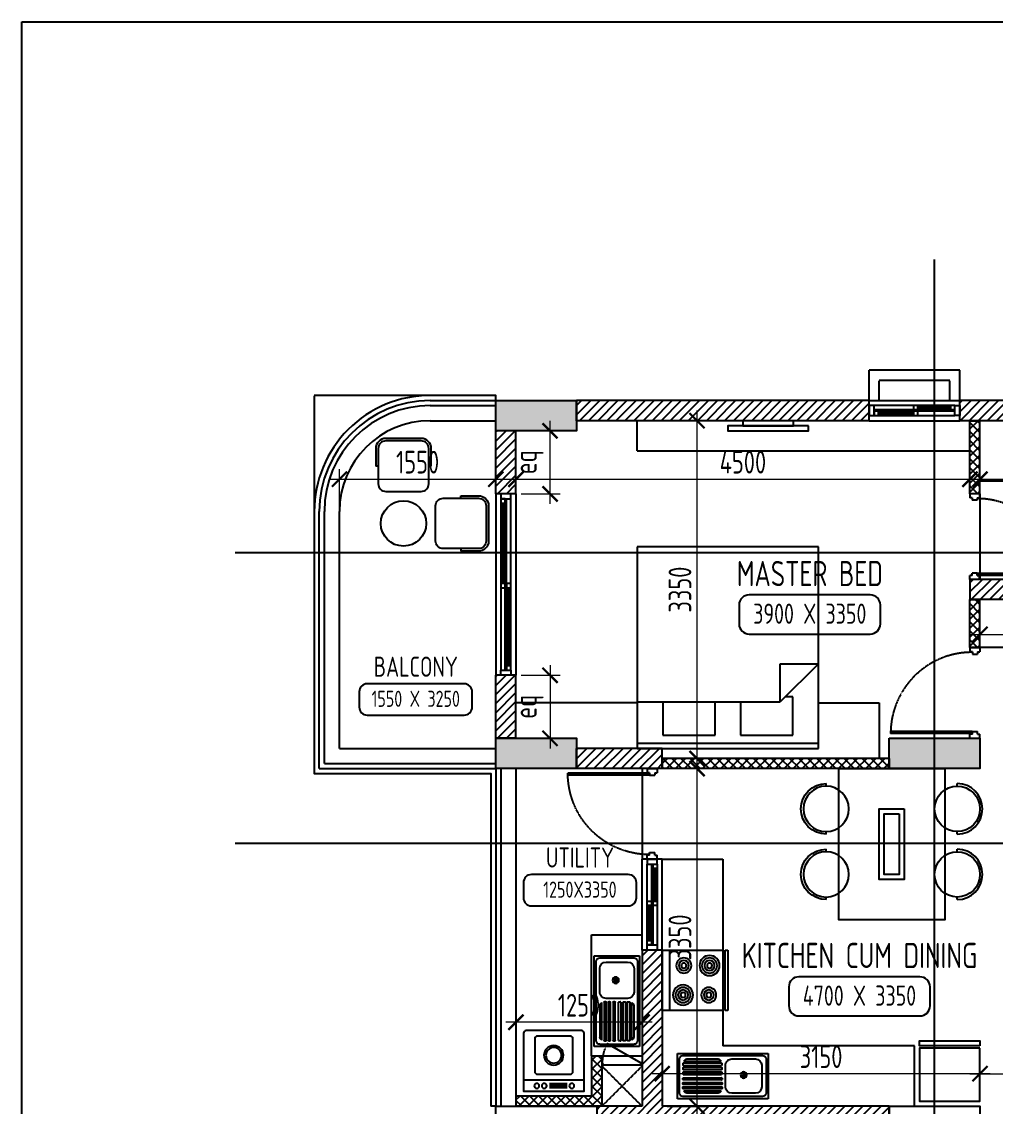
# Model space of a CAD drawing. Header units: millimetres. Extents: x -184691 to 158232, y -112569 to 33289.
# Drawn here: x -94423 to -84771, y -17758 to -7000 of the extents above; entities that cross this region are included whole.
import ezdxf
from ezdxf.enums import TextEntityAlignment as Align

# ---------------------------------------------------------------- set-up
doc = ezdxf.new("R2010")
doc.units = ezdxf.units.MM
doc.header["$LTSCALE"] = 10
doc.header["$PDMODE"] = 35
doc.header["$PDSIZE"] = 500
doc.linetypes.add('DASHED', pattern=[19.05, 12.7, -6.35])
doc.linetypes.add('HIDDEN', pattern=[9.525, 6.35, -3.175])
for name, color, linetype in [('07--DIM-1', 1, 'Continuous'), ('A--BLOCKWALL-1', 9, 'Continuous'), ('A--BLOCKWALL-2', 2, 'Continuous'), ('A--BLOCKWALL-3', 3, 'Continuous'), ('A--BLOCKWALL-HATCH', 8, 'Continuous'), ('A--CONCRETE-HID', 9, 'HIDDEN'), ('A--DOWN', 34, 'Continuous'), ('A--FIXTURE-0', 8, 'Continuous'), ('A--FURNITURE-0', 253, 'Continuous'), ('A--GLAZING-0', 181, 'Continuous'), ('A--HANDRAIL-1', 9, 'Continuous'), ('A--HATCH-1', 8, 'Continuous'), ('A--SANITARY-0', 253, 'Continuous'), ('A--SHAFT-HIDDEN', 9, 'HIDDEN'), ('A--SPACENUMBER', 2, 'Continuous'), ('A--SPACENUMBER-1', 8, 'Continuous'), ('A--SPACEREF', 3, 'Continuous'), ('A--Stucture', 9, 'Continuous'), ('A--TILING-1', 8, 'Continuous'), ('Typical floor Column Centre line$0$X-3rd Floor Column$0$A--COL250', 250, 'Continuous'), ('Typical floor Column Centre line$0$X-3rd Floor Column$0$A--CONCRETE-4', 4, 'Continuous')]:
    doc.layers.add(name, color=color, linetype=linetype)
doc.styles.add('ISO', font='isocp2.shx', dxfattribs={"width": 0.8})
doc.dimstyles.new('A-DIM-100', dxfattribs={"dimscale": 100, "dimtxt": 2.25, "dimasz": 1.5, "dimexe": 1, "dimexo": 0.5, "dimgap": 0, "dimtad": 0, "dimdec": 0, "dimzin": 12, "dimdsep": 46, "dimtxsty": 'ISO', "dimblk": 'ARCHTICK', "dimcen": 1, "dimdle": 1, "dimclrd": 8, "dimclre": 8, "dimclrt": 256, "dimadec": 0, "dimazin": 3, "dimtfac": 1, "dimtdec": 0, "dimtmove": 1, "dimatfit": 2, "dimfxl": 1, "dimtvp": 0.75, "dimtolj": 1, "dimtzin": 12, "dimlwd": 18, "dimlwe": 18, "dimarcsym": 0})
pattern_1 = [(45, (-75022.715, -24657.525), (-44.90128, 44.90128), [])]
pattern_2 = [(45, (-75022.715, -24657.525), (-44.90128, 44.90128), []), (135, (-75022.715, -24657.525), (-44.90128, -44.90128), [])]

# ---------------------------------------------------------------- blocks, each defined once
blk = doc.blocks.new('A$C7FA855F9')
at = {"layer": 'A--FURNITURE-0', "linetype": 'Continuous'}
for p, q in [((900, 2000), (-900, 2000)), ((-900, 2000), (-900, 0)), ((900, 0), (900, 2000)), ((900, 840), (520, 460)), ((520, 840), (900, 840)), ((520, 460), (520, 840)), ((-900, 460), (520, 460)), ((-645, 460), (-645, 130)), ((-125, 130), (-125, 460)), ((125, 460), (125, 130)), ((645, 510), (570, 510)), ((645, 130), (645, 510)), ((-645, 130), (-125, 130)), ((125, 130), (645, 130)), ((-900, 50), (900, 50)), ((-900, 0), (900, 0))]:
    blk.add_line(p, q, dxfattribs=at)
blk = doc.blocks.new('A$C542B73FF')
at = {"layer": 'A--FURNITURE-0'}
for points in [[(-400, 50), (400, 50), (400, 100), (-400, 100)], [(-250, 0), (250, 0), (250, 50), (-250, 50)]]:
    blk.add_lwpolyline(points, close=True, dxfattribs=at)
blk = doc.blocks.new('A$C337B3EF4')
for p, q in [((0, 225), (0, 250)), ((0, -250), (0, -225))]:
    blk.add_line(p, q)
blk.add_circle((0, 0), 225)
blk.add_arc((0, 0), 250, 270, 90)
blk = doc.blocks.new('A$C666E5324')
at = {"layer": 'A--FURNITURE-0'}
for points in [[(0, -525), (-1500, -525), (-1500, 525), (0, 525)], [(-400, -125), (-1100, -125), (-1100, 125), (-400, 125)], [(-450, -75), (-1050, -75), (-1050, 75), (-450, 75)]]:
    blk.add_lwpolyline(points, close=True, dxfattribs=at)
at = {"layer": 'A--FURNITURE-0', "xscale": -1, "rotation": 270.000000000004}
for p in [(-1050, 650), (-400, 650)]:
    blk.add_blockref('A$C337B3EF4', p, dxfattribs=at)
at = {"layer": 'A--FURNITURE-0', "rotation": 270.000000000004}
for p in [(-1050, -650), (-400, -650)]:
    blk.add_blockref('A$C337B3EF4', p, dxfattribs=at)
blk = doc.blocks.new('A$C383732B3')
for p, q in [((275, 250), (275, 275)), ((275, -250), (275, -275))]:
    blk.add_line(p, q)
blk.add_lwpolyline([(275, 275), (100, 275, 0.414214), (0, 175), (0, -175, 0.414214), (100, -275), (275, -275)], format="xyb")
blk.add_lwpolyline([(100, -250), (450, -250, 0.414214), (525, -175), (525, 175, 0.414214), (450, 250), (100, 250, 0.414214), (25, 175), (25, -175, 0.414214)], format="xyb", close=True)
blk = doc.blocks.new('A$C1CBF2325')
at = {"layer": 'A--DOWN'}
for p, q in [((100, 0), (0, 0)), ((0, 0), (0, -42)), ((100, 0), (100, -42)), ((25, -42), (0, -42)), ((25, -42), (25, -67)), ((75, -67), (25, -67)), ((75, -42), (75, -67)), ((75, -42), (100, -42)), ((79, -46), (79, -67)), ((79, -46), (886, -46)), ((79, -67), (886, -67)), ((886, -67), (886, -46)), ((25, -858), (0, -858)), ((0, -900), (0, -858)), ((75, -833), (25, -833)), ((25, -858), (25, -833)), ((75, -858), (75, -833)), ((75, -858), (100, -858)), ((100, -900), (100, -858)), ((100, -900), (0, -900))]:
    blk.add_line(p, q, dxfattribs=at)
at = {"layer": 'A--DOWN', "color": 8, "linetype": 'DASHED', "ltscale": 0.005}
blk.add_arc((79, -46), 807, 269.7319, 358.5291, dxfattribs=at)
blk = doc.blocks.new('A$C35654C4B')
at = {"layer": 'A--BLOCKWALL-1'}
for p, q in [((-900, 200), (0, 200)), ((-900, 0), (0, 0))]:
    blk.add_line(p, q, dxfattribs=at)
at = {"layer": 'A--DOWN'}
for p, q in [((-50, 150), (-850, 150)), ((-50, 107), (-850, 107)), ((-850, 50), (-50, 50)), ((-50, 93), (-807, 93))]:
    blk.add_line(p, q, dxfattribs=at)
for points in [[(-850, 50), (-850, 150), (-900, 150), (-900, 50)], [(-416, 107), (-416, 150), (-459, 150), (-459, 107)], [(-50, 107), (-50, 150), (-93, 150), (-93, 107)], [(-50, 50), (-50, 150), (0, 150), (0, 50)], [(-807, 50), (-807, 93), (-850, 93), (-850, 50)], [(-416, 50), (-416, 93), (-459, 93), (-459, 50)]]:
    blk.add_lwpolyline(points, close=True, dxfattribs=at)
at = {"layer": 'A--GLAZING-0'}
for p, q in [((-416, 136), (-93, 136)), ((-416, 122), (-93, 122)), ((-807, 78), (-459, 78)), ((-807, 64), (-459, 64))]:
    blk.add_line(p, q, dxfattribs=at)
blk = doc.blocks.new('A$C06896976')
at = {"layer": 'A--FIXTURE-0'}
for p, q in [((0, 0.6), (-0.6, 0.6)), ((-0.6, 0.6), (-0.6, 0)), ((-0.525, 0.6), (-0.525, 0)), ((0, 0), (0, 0.6)), ((0.05, 0.6), (0.025, 0.6)), ((0.025, 0.6), (0.025, 0)), ((0.05, 0), (0.05, 0.6)), ((0, 0.525), (0.025, 0.525)), ((0.025, 0.475), (0, 0.475)), ((0.025, 0.125), (0, 0.125)), ((-0.6, 0), (0, 0)), ((0, 0.075), (0.025, 0.075)), ((0.025, 0), (0.05, 0))]:
    blk.add_line(p, q, dxfattribs=at)
for centre, major_axis, start_param, end_param in [((-0.394, 0.446), (0.0707, 0.0707), 0.785398, 7.068583), ((-0.394, 0.446), (0.053, 0.053), 0.785398, 7.068583), ((-0.394, 0.446), (0.0354, 0.0354), 0.785398, 7.068583), ((-0.394, 0.446), (0.0177, 0.0177), 0.785398, 7.068583), ((-0.139, 0.446), (-0.053, 0.053), -0.785398, 5.497787), ((-0.139, 0.446), (-0.0354, 0.0354), -0.785398, 5.497787), ((-0.139, 0.446), (0.0177, 0.0177), 0.785398, 7.068583), ((-0.386, 0.154), (0.053, -0.053), -0.785398, 5.497787), ((-0.131, 0.154), (-0.0707, -0.0707), 0.785398, 7.068583), ((-0.131, 0.154), (-0.053, -0.053), 0.785398, 7.068583), ((-0.386, 0.154), (0.0354, -0.0354), -0.785398, 5.497787), ((-0.386, 0.154), (-0.0177, -0.0177), 0.785398, 7.068583), ((-0.131, 0.154), (-0.0354, -0.0354), 0.785398, 7.068583), ((-0.131, 0.154), (-0.0177, -0.0177), 0.785398, 7.068583)]:
    blk.add_ellipse(centre, major_axis=major_axis, ratio=1, start_param=start_param, end_param=end_param, dxfattribs=at)
blk = doc.blocks.new('A$C321E12B3')
at = {"layer": 'A--SANITARY-0', "ltscale": 5}
for p, q in [((-0.9, 0.45), (0, 0.45)), ((-0.9, 0), (-0.9, 0.45)), ((0, 0.45), (0, 0)), ((-0.879, 0.055), (-0.879, 0.395)), ((-0.845, 0.429), (-0.055, 0.429)), ((-0.837, 0.118), (-0.837, 0.332)), ((-0.774, 0.395), (-0.54, 0.395)), ((-0.477, 0.332), (-0.477, 0.118)), ((-0.443, 0.335), (-0.443, 0.348)), ((-0.439, 0.352), (-0.059, 0.352)), ((-0.059, 0.331), (-0.439, 0.331)), ((-0.063, 0.373), (-0.435, 0.373)), ((-0.404, 0.394), (-0.094, 0.394)), ((-0.055, 0.348), (-0.055, 0.335)), ((-0.021, 0.395), (-0.021, 0.055)), ((-0.443, 0.293), (-0.443, 0.306)), ((-0.443, 0.246), (-0.443, 0.259)), ((-0.439, 0.31), (-0.059, 0.31)), ((-0.059, 0.289), (-0.439, 0.289)), ((-0.439, 0.263), (-0.059, 0.263)), ((-0.059, 0.242), (-0.439, 0.242)), ((-0.055, 0.306), (-0.055, 0.293)), ((-0.055, 0.259), (-0.055, 0.246)), ((-0.443, 0.204), (-0.443, 0.191)), ((-0.443, 0.157), (-0.443, 0.144)), ((-0.443, 0.115), (-0.443, 0.102)), ((-0.059, 0.208), (-0.439, 0.208)), ((-0.439, 0.187), (-0.059, 0.187)), ((-0.059, 0.161), (-0.439, 0.161)), ((-0.439, 0.14), (-0.059, 0.14)), ((-0.059, 0.119), (-0.439, 0.119)), ((-0.055, 0.191), (-0.055, 0.204)), ((-0.055, 0.144), (-0.055, 0.157)), ((-0.055, 0.102), (-0.055, 0.115)), ((0, 0), (-0.9, 0)), ((-0.055, 0.021), (-0.845, 0.021)), ((-0.54, 0.055), (-0.774, 0.055)), ((-0.439, 0.098), (-0.059, 0.098)), ((-0.063, 0.077), (-0.435, 0.077)), ((-0.404, 0.056), (-0.094, 0.056))]:
    blk.add_line(p, q, dxfattribs=at)
at = {"layer": 'A--SANITARY-0'}
blk.add_line((-0.9, 0.45), (0, 0.45), dxfattribs=at)
at = {"layer": 'A--SANITARY-0', "ltscale": 5, "extrusion": (0, 0, -1)}
for centre, major_axis, start_param, end_param in [((-0.845, 0.395), (-0.0238, 0.0238), 5.497787, 7.068583), ((-0.774, 0.332), (0.0446, 0.0446), 3.926991, 5.497787), ((-0.54, 0.332), (0.0446, 0.0446), -0.785398, 0.785398), ((-0.439, 0.348), (0.00297, 0.00297), 3.926991, 5.497787), ((-0.439, 0.335), (-0.00297, 0.00297), 3.926991, 5.497787), ((-0.393, 0.345), (-0.0357, 0.0357), 6.090163, 6.844508), ((-0.105, 0.345), (-0.0357, 0.0357), 1.009473, 1.763819), ((-0.059, 0.348), (0.00297, 0.00297), -0.785398, 0.785398), ((-0.059, 0.335), (-0.00297, 0.00297), 2.356194, 3.926991), ((-0.055, 0.395), (-0.0238, 0.0238), 0.785398, 2.356194), ((-0.657, 0.214), (0.0223, 0.0223), 0.785398, 7.068583), ((-0.657, 0.214), (0.0112, 0.0112), 0.785398, 7.068583), ((-0.657, 0.214), (0.00743, 0.00743), 0.785398, 7.068583), ((-0.439, 0.306), (-0.00297, 0.00297), 5.497787, 7.068583), ((-0.439, 0.293), (-0.00297, 0.00297), 3.926991, 5.497787), ((-0.059, 0.306), (0.00297, 0.00297), -0.785398, 0.785398), ((-0.059, 0.293), (-0.00297, 0.00297), 2.356194, 3.926991), ((-0.774, 0.118), (-0.0446, 0.0446), 3.926991, 5.497787), ((-0.54, 0.118), (-0.0446, 0.0446), 2.356194, 3.926991), ((-0.439, 0.204), (0.00297, 0.00297), 3.926991, 5.497787), ((-0.439, 0.191), (-0.00297, 0.00297), 3.926991, 5.497787), ((-0.439, 0.157), (0.00297, 0.00297), 3.926991, 5.497787), ((-0.439, 0.144), (0.00297, 0.00297), 2.356194, 3.926991), ((-0.439, 0.115), (0.00297, 0.00297), 3.926991, 5.497787), ((-0.059, 0.204), (0.00297, 0.00297), -0.785398, 0.785398), ((-0.059, 0.191), (-0.00297, 0.00297), 2.356194, 3.926991), ((-0.059, 0.157), (0.00297, 0.00297), -0.785398, 0.785398), ((-0.059, 0.144), (-0.00297, 0.00297), 2.356194, 3.926991), ((-0.059, 0.115), (0.00297, 0.00297), -0.785398, 0.785398), ((-0.845, 0.055), (0.0238, 0.0238), 2.356194, 3.926991), ((-0.439, 0.102), (0.00297, 0.00297), 2.356194, 3.926991), ((-0.393, 0.105), (-0.0357, 0.0357), 4.151066, 4.905412), ((-0.105, 0.105), (-0.0357, 0.0357), 2.94857, 3.702916), ((-0.059, 0.102), (-0.00297, 0.00297), 2.356194, 3.926991), ((-0.055, 0.055), (-0.0238, 0.0238), 2.356194, 3.926991)]:
    blk.add_ellipse(centre, major_axis=major_axis, ratio=1, start_param=start_param, end_param=end_param, dxfattribs=at)
at = {"layer": 'A--SANITARY-0', "ltscale": 5}
for centre, major_axis, start_param, end_param in [((-0.439, 0.259), (-0.00297, -0.00297), 3.926991, 5.497787), ((-0.439, 0.246), (0.00297, -0.00297), 3.926991, 5.497787), ((-0.059, 0.259), (-0.00297, -0.00297), 2.356194, 3.926991), ((-0.059, 0.246), (0.00297, -0.00297), -0.785398, 0.785398)]:
    blk.add_ellipse(centre, major_axis=major_axis, ratio=1, start_param=start_param, end_param=end_param, dxfattribs=at)
blk = doc.blocks.new('A$C47D60FF3')
at = {"layer": 'A--FIXTURE-0'}
blk.add_lwpolyline([(-0.075, 0.6), (-0.075, 0), (-0.6, 0), (-0.6, 0.6)], close=True, dxfattribs=at)
blk.add_lwpolyline([(-0.05, 0.6), (-0.05, 0), (0, 0), (0, 0.6), (-0.05, 0.6)], dxfattribs=at)
blk = doc.blocks.new('A$C613641B0')
at = {"layer": 'A--BLOCKWALL-1'}
for p, q in [((0, 0), (-1800, 0)), ((0, -200), (-1800, -200))]:
    blk.add_line(p, q, dxfattribs=at)
at = {"layer": 'A--DOWN'}
for p, q in [((-50, -50), (-1750, -50)), ((-1750, -93), (-93, -93)), ((-1750, -107), (-50, -107)), ((-1750, -150), (-50, -150))]:
    blk.add_line(p, q, dxfattribs=at)
for points in [[(-1750, -50), (-1750, -150), (-1800, -150), (-1800, -50)], [(-1750, -107), (-1750, -150), (-1707, -150), (-1707, -107)], [(-934, -50), (-934, -93), (-891, -93), (-891, -50)], [(-934, -107), (-934, -150), (-891, -150), (-891, -107)], [(-93, -50), (-93, -93), (-50, -93), (-50, -50)], [(-50, -50), (-50, -150), (0, -150), (0, -50)]]:
    blk.add_lwpolyline(points, close=True, dxfattribs=at)
at = {"layer": 'A--GLAZING-0'}
for p, q in [((-93, -64), (-891, -64)), ((-93, -78), (-891, -78)), ((-934, -122), (-1707, -122)), ((-934, -136), (-1707, -136))]:
    blk.add_line(p, q, dxfattribs=at)
blk = doc.blocks.new('SPACE')
at = {"layer": 'A--SPACENUMBER-1'}
blk.add_lwpolyline([(-600, 0), (600, 0, 0.414213562), (700, 100), (700, 288.5, 0.414213562), (600, 388.5), (-600, 388.5, 0.414213562), (-700, 288.5), (-700, 100, 0.414213562), (-600, 0, -0.052514465)], format="xyb", dxfattribs=at)
at = {"layer": 'A--SPACENUMBER', "style": 'ISO', "width": 0.8, "flags": 4}
blk.add_attdef('01', text='', height=250, dxfattribs=at).set_placement((0.455, 202.41), align=Align.MIDDLE)
at = {"layer": 'A--SPACEREF', "style": 'ISO', "width": 0.8, "flags": 4}
blk.add_attdef('S', text='', height=300, dxfattribs=at).set_placement((1.35, 474.975), align=Align.CENTER)
blk = doc.blocks.new('A$C2D7D56F7')
at = {"layer": 'A--FIXTURE-0'}
for p, q in [((-0.044, -0.037), (0.131, -0.037)), ((-0.044, -0.056), (0.131, -0.056)), ((-0.044, -0.074), (0.131, -0.074)), ((-0.3, -0.113), (0.3, -0.113))]:
    blk.add_line(p, q, dxfattribs=at)
blk.add_lwpolyline([(0.3, -0.575, -0.414214), (0.275, -0.6), (-0.275, -0.6, -0.414214), (-0.3, -0.575), (-0.3, 0), (0.3, 0)], format="xyb", close=True, dxfattribs=at)
blk.add_lwpolyline([(-0.173, -0.168), (0.173, -0.168), (0.189, -0.184), (0.189, -0.531), (0.173, -0.546), (-0.173, -0.546), (-0.189, -0.531), (-0.189, -0.184)], close=True, dxfattribs=at)
for centre, radius in [((-0.169, -0.052), 0.025), ((-0.095, -0.052), 0.025), ((0.178, -0.052), 0.025), ((-0.001, -0.355), 0.0964), ((-0.001, -0.355), 0.0776)]:
    blk.add_circle(centre, radius, dxfattribs=at)
blk = doc.blocks.new('A$C4DFF75E1')
at = {"layer": 'A--DOWN'}
for p, q in [((9, 25), (0, 25)), ((0, 25), (0, 0)), ((0, 0), (12, 0)), ((9, 15, 0), (9, 25, 0)), ((12, 15, 0), (9, 15, 0)), ((12, 15, 0), (12, 0, 0)), ((12, 15, 0), (12, 0, 0)), ((12, 0), (12, 15)), ((438, 15, 0), (438, 0, 0)), ((438, 15, 0), (438, 0, 0)), ((438, 15, 0), (441, 15, 0)), ((438, 0), (438, 15)), ((450, 0), (438, 0)), ((441, 15, 0), (441, 25, 0)), ((441, 25), (450, 25)), ((450, 25), (450, 0))]:
    blk.add_line(p, q, dxfattribs=at)
blk.add_lwpolyline([(14, 18), (388, 234), (385, 240), (11, 24)], close=True, dxfattribs=at)
blk.add_circle((10, 24, 0), 0.781, dxfattribs=at)
at = {"layer": 'A--DOWN', "color": 8, "linetype": 'DASHED', "ltscale": 0.003}
blk.add_arc((-37, 15, 0), 478, 0, 27.2936, dxfattribs=at)
blk = doc.blocks.new('_ArchTick')
at = {"color": 0, "const_width": 0.15}
blk.add_lwpolyline([(-0.5, -0.5), (0.5, 0.5)], dxfattribs=at)
blk = doc.blocks.new('*D246')
at = {"layer": '07--DIM-1', "color": 8, "lineweight": 18}
for p, q in [((-88073, -17708), (-88073, -17334)), ((-84923, -17708), (-84923, -17334)), ((-84823, -17434), (-88173, -17434))]:
    blk.add_line(p, q, dxfattribs=at)
at = {"layer": 'Defpoints', "color": 0}
for p in [(-88073, -17434), (-88073, -17758), (-84923, -17758)]:
    blk.add_point(p, dxfattribs=at)
at = {"layer": '07--DIM-1', "color": 8, "lineweight": 18, "xscale": 150, "yscale": 150, "zscale": 150, "rotation": 180}
blk.add_blockref('_ArchTick', (-88073, -17434), dxfattribs=at)
at = {"layer": '07--DIM-1', "color": 8, "lineweight": 18, "xscale": 150, "yscale": 150, "zscale": 150}
blk.add_blockref('_ArchTick', (-84923, -17434), dxfattribs=at)
at = {"layer": '07--DIM-1', "insert": (-86498, -17265), "char_height": 225, "attachment_point": 5, "style": 'ISO'}
blk.add_mtext('\\A1;3150', dxfattribs=at)
blk = doc.blocks.new('*D247')
at = {"layer": '07--DIM-1', "color": 8, "lineweight": 18}
for p, q in [((-84923, -17708), (-84923, -17334)), ((-83323, -17708), (-83323, -17334)), ((-85023, -17434), (-83223, -17434))]:
    blk.add_line(p, q, dxfattribs=at)
at = {"layer": 'Defpoints', "color": 0}
for p in [(-83323, -17434), (-84923, -17758), (-83323, -17758)]:
    blk.add_point(p, dxfattribs=at)
at = {"layer": '07--DIM-1', "color": 8, "lineweight": 18, "xscale": 150, "yscale": 150, "zscale": 150, "rotation": 180}
blk.add_blockref('_ArchTick', (-84923, -17434), dxfattribs=at)
at = {"layer": '07--DIM-1', "color": 8, "lineweight": 18, "xscale": 150, "yscale": 150, "zscale": 150}
blk.add_blockref('_ArchTick', (-83323, -17434), dxfattribs=at)
at = {"layer": '07--DIM-1', "insert": (-84123, -17265), "char_height": 225, "attachment_point": 5, "style": 'ISO'}
blk.add_mtext('\\A1;1600', dxfattribs=at)
blk = doc.blocks.new('*D248')
at = {"layer": '07--DIM-1', "color": 8, "lineweight": 18}
for p, q in [((-88023, -14408), (-87628, -14408)), ((-87728, -17858), (-87728, -14308)), ((-88023, -17758), (-87628, -17758))]:
    blk.add_line(p, q, dxfattribs=at)
at = {"layer": 'Defpoints', "color": 0}
for p in [(-88073, -14408), (-87728, -14408), (-88073, -17758)]:
    blk.add_point(p, dxfattribs=at)
at = {"layer": '07--DIM-1', "color": 8, "lineweight": 18, "xscale": 150, "yscale": 150, "zscale": 150}
for p, rotation in [((-87728, -14408), 90), ((-87728, -17758), 270)]:
    blk.add_blockref('_ArchTick', p, dxfattribs=dict(at, rotation=rotation))
at = {"layer": '07--DIM-1', "insert": (-87897, -16083), "char_height": 225, "attachment_point": 5, "rotation": 90, "style": 'ISO'}
blk.add_mtext('\\A1;3350', dxfattribs=at)
blk = doc.blocks.new('*D249')
at = {"layer": '07--DIM-1', "color": 8, "lineweight": 18}
for p, q in [((-87728, -14408), (-87728, -10858)), ((-88023, -10958), (-87628, -10958)), ((-88023, -14308), (-87628, -14308))]:
    blk.add_line(p, q, dxfattribs=at)
at = {"layer": 'Defpoints', "color": 0}
for p in [(-88073, -10958), (-87728, -10958), (-88073, -14308)]:
    blk.add_point(p, dxfattribs=at)
at = {"layer": '07--DIM-1', "color": 8, "lineweight": 18, "xscale": 150, "yscale": 150, "zscale": 150}
for p, rotation in [((-87728, -10958), 90), ((-87728, -14308), 270)]:
    blk.add_blockref('_ArchTick', p, dxfattribs=dict(at, rotation=rotation))
at = {"layer": '07--DIM-1', "insert": (-87897, -12633), "char_height": 225, "attachment_point": 5, "rotation": 90, "style": 'ISO'}
blk.add_mtext('\\A1;3350', dxfattribs=at)
blk = doc.blocks.new('*D252')
at = {"layer": '07--DIM-1', "color": 8, "lineweight": 18}
for p, q in [((-89523, -11108), (-89523, -11638)), ((-85023, -11147), (-85023, -11638)), ((-89623, -11538), (-84923, -11538))]:
    blk.add_line(p, q, dxfattribs=at)
at = {"layer": 'Defpoints', "color": 0}
for p in [(-89523, -11058), (-85023, -11097), (-85023, -11538)]:
    blk.add_point(p, dxfattribs=at)
at = {"layer": '07--DIM-1', "color": 8, "lineweight": 18, "xscale": 150, "yscale": 150, "zscale": 150, "rotation": 180}
blk.add_blockref('_ArchTick', (-89523, -11538), dxfattribs=at)
at = {"layer": '07--DIM-1', "color": 8, "lineweight": 18, "xscale": 150, "yscale": 150, "zscale": 150}
blk.add_blockref('_ArchTick', (-85023, -11538), dxfattribs=at)
at = {"layer": '07--DIM-1', "insert": (-87273, -11369), "char_height": 225, "attachment_point": 5, "style": 'ISO'}
blk.add_mtext('\\A1;4500', dxfattribs=at)
blk = doc.blocks.new('*D253')
at = {"layer": '07--DIM-1', "color": 8, "lineweight": 18}
for p, q in [((-84923, -11008), (-84923, -11638)), ((-82273, -11058), (-82273, -11638)), ((-85023, -11538), (-82173, -11538))]:
    blk.add_line(p, q, dxfattribs=at)
at = {"layer": 'Defpoints', "color": 0}
for p in [(-84923, -10958), (-82273, -11008), (-82273, -11538)]:
    blk.add_point(p, dxfattribs=at)
at = {"layer": '07--DIM-1', "color": 8, "lineweight": 18, "xscale": 150, "yscale": 150, "zscale": 150, "rotation": 180}
blk.add_blockref('_ArchTick', (-84923, -11538), dxfattribs=at)
at = {"layer": '07--DIM-1', "color": 8, "lineweight": 18, "xscale": 150, "yscale": 150, "zscale": 150}
blk.add_blockref('_ArchTick', (-82273, -11538), dxfattribs=at)
at = {"layer": '07--DIM-1', "insert": (-83598, -11369), "char_height": 225, "attachment_point": 5, "style": 'ISO'}
blk.add_mtext('\\A1;2650', dxfattribs=at)
blk = doc.blocks.new('*D254')
at = {"layer": '07--DIM-1', "color": 8, "lineweight": 18}
for p, q in [((-91273, -12068), (-91273, -11438)), ((-89723, -12068), (-89723, -11438)), ((-91373, -11538), (-89623, -11538))]:
    blk.add_line(p, q, dxfattribs=at)
at = {"layer": 'Defpoints', "color": 0}
for p in [(-89723, -11538), (-91273, -12118), (-89723, -12118)]:
    blk.add_point(p, dxfattribs=at)
at = {"layer": '07--DIM-1', "color": 8, "lineweight": 18, "xscale": 150, "yscale": 150, "zscale": 150, "rotation": 180}
blk.add_blockref('_ArchTick', (-91273, -11538), dxfattribs=at)
at = {"layer": '07--DIM-1', "color": 8, "lineweight": 18, "xscale": 150, "yscale": 150, "zscale": 150}
blk.add_blockref('_ArchTick', (-89723, -11538), dxfattribs=at)
at = {"layer": '07--DIM-1', "insert": (-90498, -11369), "char_height": 225, "attachment_point": 5, "style": 'ISO'}
blk.add_mtext('\\A1;1550', dxfattribs=at)
blk = doc.blocks.new('*D257')
at = {"layer": '07--DIM-1', "color": 8, "lineweight": 18}
for p, q in [((-84923, -12783), (-84923, -13177)), ((-84023, -12783), (-84023, -13177)), ((-85023, -13077), (-83923, -13077))]:
    blk.add_line(p, q, dxfattribs=at)
at = {"layer": 'Defpoints', "color": 0}
for p in [(-84923, -12733), (-84023, -12733), (-84023, -13077)]:
    blk.add_point(p, dxfattribs=at)
at = {"layer": '07--DIM-1', "color": 8, "lineweight": 18, "xscale": 150, "yscale": 150, "zscale": 150, "rotation": 180}
blk.add_blockref('_ArchTick', (-84923, -13077), dxfattribs=at)
at = {"layer": '07--DIM-1', "color": 8, "lineweight": 18, "xscale": 150, "yscale": 150, "zscale": 150}
blk.add_blockref('_ArchTick', (-84023, -13077), dxfattribs=at)
at = {"layer": '07--DIM-1', "insert": (-84473, -12909), "char_height": 225, "attachment_point": 5, "style": 'ISO'}
blk.add_mtext('\\A1;900', dxfattribs=at)
blk = doc.blocks.new('*D267')
at = {"layer": '07--DIM-1', "color": 8, "lineweight": 18}
for p, q in [((-89185, -11783), (-89185, -10958)), ((-89473, -11058), (-89085, -11058)), ((-89473, -11683), (-89085, -11683))]:
    blk.add_line(p, q, dxfattribs=at)
at = {"layer": 'Defpoints', "color": 0}
for p in [(-89523, -11058), (-89185, -11058), (-89523, -11683)]:
    blk.add_point(p, dxfattribs=at)
at = {"layer": '07--DIM-1', "color": 8, "lineweight": 18, "xscale": 150, "yscale": 150, "zscale": 150}
for p, rotation in [((-89185, -11058), 90), ((-89185, -11683), 270)]:
    blk.add_blockref('_ArchTick', p, dxfattribs=dict(at, rotation=rotation))
at = {"layer": '07--DIM-1', "insert": (-89396, -11370), "char_height": 225, "attachment_point": 5, "rotation": 90, "style": 'ISO'}
blk.add_mtext('\\A1;eq', dxfattribs=at)
blk = doc.blocks.new('*D268')
at = {"layer": '07--DIM-1', "color": 8, "lineweight": 18}
for p, q in [((-89185, -13383), (-89185, -14208)), ((-89473, -13483), (-89085, -13483)), ((-89473, -14108), (-89085, -14108))]:
    blk.add_line(p, q, dxfattribs=at)
at = {"layer": 'Defpoints', "color": 0}
for p in [(-89523, -13483), (-89523, -14108), (-89185, -14108)]:
    blk.add_point(p, dxfattribs=at)
at = {"layer": '07--DIM-1', "color": 8, "lineweight": 18, "xscale": 150, "yscale": 150, "zscale": 150}
for p, rotation in [((-89185, -13483), 90), ((-89185, -14108), 270)]:
    blk.add_blockref('_ArchTick', p, dxfattribs=dict(at, rotation=rotation))
at = {"layer": '07--DIM-1', "insert": (-89396, -13795), "char_height": 225, "attachment_point": 5, "rotation": 90, "style": 'ISO'}
blk.add_mtext('\\A1;eq', dxfattribs=at)
blk = doc.blocks.new('*D269')
at = {"layer": '07--DIM-1', "color": 8, "lineweight": 18}
for p, q in [((-89523, -17186), (-89523, -16823)), ((-88273, -17186), (-88273, -16823)), ((-88173, -16923), (-89623, -16923))]:
    blk.add_line(p, q, dxfattribs=at)
at = {"layer": 'Defpoints', "color": 0}
for p in [(-89523, -16923), (-89523, -17236), (-88273, -17236)]:
    blk.add_point(p, dxfattribs=at)
at = {"layer": '07--DIM-1', "color": 8, "lineweight": 18, "xscale": 150, "yscale": 150, "zscale": 150, "rotation": 180}
blk.add_blockref('_ArchTick', (-89523, -16923), dxfattribs=at)
at = {"layer": '07--DIM-1', "color": 8, "lineweight": 18, "xscale": 150, "yscale": 150, "zscale": 150}
blk.add_blockref('_ArchTick', (-88273, -16923), dxfattribs=at)
at = {"layer": '07--DIM-1', "insert": (-88898, -16755), "char_height": 225, "attachment_point": 5, "style": 'ISO'}
blk.add_mtext('\\A1;1250', dxfattribs=at)

msp = doc.modelspace()

# ---------------------------------------------------------------- hatches: boundary and pattern name
at = {"layer": 'A--BLOCKWALL-HATCH'}
h = msp.add_hatch(dxfattribs=at)
h.set_pattern_fill('ANSI37', color=256, scale=20, style=0)
h.set_pattern_definition(pattern_2)
h.paths.add_polyline_path([(-85022.7, -10957.5), (-84922.7, -10957.5), (-84922.7, -11682.5), (-85022.7, -11682.5)])
h = msp.add_hatch(dxfattribs=at)
h.set_pattern_fill('ANSI37', color=256, scale=20, style=0)
h.set_pattern_definition(pattern_2)
h.paths.add_polyline_path([(-85022.7, -12732.5), (-84922.7, -12732.5), (-84922.7, -13207.5), (-85022.7, -13207.5)])
h = msp.add_hatch(dxfattribs=at)
h.set_pattern_fill('ANSI37', color=256, scale=20, style=0)
h.set_pattern_definition(pattern_2)
h.paths.add_polyline_path([(-85822.7, -14407.5), (-88072.7, -14407.5), (-88072.7, -14307.5), (-85822.7, -14307.5)])
h = msp.add_hatch(dxfattribs=at)
h.set_pattern_fill('ANSI37', color=256, scale=20, style=0)
h.set_pattern_definition([(45, (-75022.715, -24657.525), (-44.90128, 44.90128), []), (135, (-75022.715, -24657.525), (-44.90128, -44.90128), [])])
h.paths.add_polyline_path([(-88672.7, -17757.5), (-88672.7, -17257.5), (-88772.7, -17257.5), (-88772.7, -17657.5), (-89522.7, -17657.5), (-89522.7, -17757.5)])
at = {"layer": 'A--HATCH-1'}
h = msp.add_hatch(dxfattribs=at)
h.set_pattern_fill('ANSI31', color=256, scale=20, style=0)
h.set_pattern_definition(pattern_1)
h.paths.add_polyline_path([(-86022.7, -10957.5), (-86022.7, -10757.5), (-88922.7, -10757.5), (-88922.7, -10957.5)])
h = msp.add_hatch(dxfattribs=at)
h.set_pattern_fill('ANSI31', color=256, scale=20, style=0)
h.set_pattern_definition(pattern_1)
h.paths.add_polyline_path([(-85122.7, -10957.5), (-85122.7, -10757.5), (-84472.7, -10757.5), (-84472.7, -10957.5)])
h = msp.add_hatch(dxfattribs=at)
h.set_pattern_fill('ANSI31', color=256, scale=20, style=0)
h.set_pattern_definition(pattern_1)
h.paths.add_polyline_path([(-89522.7, -11682.5), (-89722.7, -11682.5), (-89722.7, -11057.5), (-89522.7, -11057.5)])
h = msp.add_hatch(dxfattribs=at)
h.set_pattern_fill('ANSI31', color=256, scale=20, style=0)
h.set_pattern_definition(pattern_1)
h.paths.add_polyline_path([(-81122.7, -11932.5), (-81322.7, -11932.5), (-81322.7, -12532.5), (-82122.7, -12532.5), (-82122.7, -11557.5), (-82322.7, -11557.5), (-82322.7, -12532.5), (-85022.7, -12532.5), (-85022.7, -12732.5), (-81122.7, -12732.5)])
h = msp.add_hatch(dxfattribs=at)
h.set_pattern_fill('ANSI31', color=256, scale=20, style=0)
h.set_pattern_definition(pattern_1)
h.paths.add_polyline_path([(-89522.7, -14107.5), (-89722.7, -14107.5), (-89722.7, -13482.5), (-89522.7, -13482.5)])
h = msp.add_hatch(dxfattribs=at)
h.set_pattern_fill('ANSI31', color=256, scale=20, style=0)
h.set_pattern_definition(pattern_1)
h.paths.add_polyline_path([(-88072.7, -14407.5), (-88922.7, -14407.5), (-88922.7, -14207.5), (-88072.7, -14207.5)])
h = msp.add_hatch(dxfattribs=at)
h.set_pattern_fill('ANSI31', color=256, scale=20, style=0)
h.set_pattern_definition(pattern_1)
h.paths.add_polyline_path([(-85822.7, -17957.5), (-88722.7, -17957.5), (-88722.7, -17757.5), (-88272.7, -17757.5), (-88272.7, -16207.5), (-88072.7, -16207.5), (-88072.7, -17757.5), (-85822.7, -17757.5)])
at = {"layer": 'Typical floor Column Centre line$0$X-3rd Floor Column$0$A--COL250'}
h = msp.add_hatch(color=256, dxfattribs=at)
h.dxf.hatch_style = 1
h.paths.add_polyline_path([(-89722.7, -10757.5), (-88922.7, -10757.5), (-88922.7, -11057.5), (-89722.7, -11057.5)])
h = msp.add_hatch(color=256, dxfattribs=at)
h.dxf.hatch_style = 1
h.paths.add_polyline_path([(-89722.7, -14107.5), (-88922.7, -14107.5), (-88922.7, -14407.5), (-89722.7, -14407.5)])
h = msp.add_hatch(color=256, dxfattribs=at)
h.dxf.hatch_style = 1
h.paths.add_polyline_path([(-85822.7, -14107.5), (-84922.7, -14107.5), (-84922.7, -14407.5), (-85822.7, -14407.5)])

# ---------------------------------------------------------------- linework, layer by layer
at = {"color": 6}
for p, q in [((-85372.7, -25291.1), (-85372.7, -9360.4)), ((-92307.2, -12266.3), (-79933.1, -12266.3)), ((-92307.2, -15146.8), (-76379.7, -15146.8))]:
    msp.add_line(p, q, dxfattribs=at)
msp.add_lwpolyline([(-94423, -7000.3), (-75493.2, -7000.3), (-75493.2, -27214.4), (-94423, -27214.4)], close=True)
at = {"layer": 'A--BLOCKWALL-1'}
for p, q in [((-90372.7, -10957.5), (-89722.7, -10957.5)), ((-91272.7, -14207.5), (-91272.7, -11857.5)), ((-91272.7, -14207.5), (-89722.7, -14207.5)), ((-89522.7, -14407.5), (-89522.7, -17757.5)), ((-88072.7, -15307.5), (-88272.7, -15307.5))]:
    msp.add_line(p, q, dxfattribs=at)
msp.add_arc((-90372.7, -11857.5), 900, 90, 180, dxfattribs=at)
at = {"layer": 'A--BLOCKWALL-2'}
for p, q in [((-86022.7, -10757.5), (-86022.7, -10457.5)), ((-85122.7, -10457.5), (-86022.7, -10457.5)), ((-85122.7, -10757.5), (-85122.7, -10457.5)), ((-85022.7, -11682.5), (-85022.7, -10957.5)), ((-85022.7, -10957.5), (-84922.7, -10957.5)), ((-84922.7, -11682.5), (-84922.7, -10957.5)), ((-84922.7, -11682.5), (-85022.7, -11682.5)), ((-85022.7, -13207.5), (-85022.7, -12732.5)), ((-85022.7, -12732.5), (-84922.7, -12732.5)), ((-84922.7, -13207.5), (-84922.7, -12732.5)), ((-84922.7, -13207.5), (-85022.7, -13207.5)), ((-88072.7, -14307.5), (-88072.7, -14407.5)), ((-85822.7, -14307.5), (-88072.7, -14307.5)), ((-85822.7, -14407.5), (-88072.7, -14407.5)), ((-85822.7, -14307.5), (-85822.7, -14407.5)), ((-88772.7, -17257.5), (-88772.7, -17657.5)), ((-88772.7, -17257.5), (-88672.7, -17257.5)), ((-88672.7, -17257.5), (-88672.7, -17757.5)), ((-88772.7, -17657.5), (-89522.7, -17657.5)), ((-89522.7, -17657.5), (-89522.7, -17757.5)), ((-88672.7, -17757.5), (-89522.7, -17757.5))]:
    msp.add_line(p, q, dxfattribs=at)
at = {"layer": 'A--BLOCKWALL-3'}
for p, q in [((-88922.7, -10957.5), (-88922.7, -10757.5)), ((-86022.7, -10757.5), (-88922.7, -10757.5)), ((-86022.7, -10957.5), (-86022.7, -10757.5)), ((-84472.7, -10757.5), (-85122.7, -10757.5)), ((-85122.7, -10957.5), (-85122.7, -10757.5)), ((-86022.7, -10957.5), (-88922.7, -10957.5)), ((-84472.7, -10957.5), (-85122.7, -10957.5)), ((-89722.7, -11682.5), (-89722.7, -11057.5)), ((-89522.7, -11057.5), (-89722.7, -11057.5)), ((-89522.7, -11682.5), (-89522.7, -11057.5)), ((-89522.7, -11682.5), (-89722.7, -11682.5)), ((-82322.7, -12532.5), (-85022.7, -12532.5)), ((-85022.7, -12532.5), (-85022.7, -12732.5)), ((-81122.7, -12732.5), (-85022.7, -12732.5)), ((-89722.7, -14107.5), (-89722.7, -13482.5)), ((-89522.7, -13482.5), (-89722.7, -13482.5)), ((-89522.7, -14107.5), (-89522.7, -13482.5)), ((-89522.7, -14107.5), (-89722.7, -14107.5)), ((-88922.7, -14407.5), (-88922.7, -14207.5)), ((-88072.7, -14207.5), (-88922.7, -14207.5)), ((-88072.7, -14407.5), (-88072.7, -14207.5)), ((-88072.7, -14407.5), (-88922.7, -14407.5)), ((-88272.7, -16207.5), (-88272.7, -17757.5)), ((-88072.7, -16207.5), (-88272.7, -16207.5)), ((-88072.7, -16207.5), (-88072.7, -17757.5)), ((-88722.7, -17757.5), (-88722.7, -17957.5)), ((-88272.7, -17757.5), (-88722.7, -17757.5)), ((-85822.7, -17757.5), (-88072.7, -17757.5)), ((-85822.7, -17757.5), (-85822.7, -17957.5))]:
    msp.add_line(p, q, dxfattribs=at)
at = {"layer": 'A--CONCRETE-HID', "ltscale": 0.01}
for p, q in [((-85922.7, -10757.5), (-85922.7, -10557.5)), ((-85222.7, -10557.5), (-85922.7, -10557.5)), ((-85222.7, -10757.5), (-85222.7, -10557.5))]:
    msp.add_line(p, q, dxfattribs=at)
msp.add_lwpolyline([(-90372.7, -10707.5), (-91522.7, -10707.5), (-91522.7, -11857.5)], dxfattribs=at)
at = {"layer": 'A--FIXTURE-0'}
for p, q in [((-88072.7, -15307.5), (-87472.7, -15307.5)), ((-87472.7, -15307.5), (-87472.7, -17157.5)), ((-88772.7, -16057.5), (-88272.7, -16057.5)), ((-88772.7, -17257.5), (-88772.7, -16057.5)), ((-85572.7, -17157.5), (-87472.7, -17157.5)), ((-85572.7, -17757.5), (-85572.7, -17157.5))]:
    msp.add_line(p, q, dxfattribs=at)
at = {"layer": 'A--FURNITURE-0'}
for p, q in [((-88322.7, -11257.5), (-88322.7, -10957.5)), ((-88322.7, -11257.5), (-85022.7, -11257.5)), ((-88322.7, -13757.5), (-89522.7, -13757.5)), ((-86522.7, -13757.5), (-85922.7, -13757.5)), ((-85922.7, -13757.5), (-85922.7, -14307.5))]:
    msp.add_line(p, q, dxfattribs=at)
msp.add_circle((-90638, -11976.6), 225, dxfattribs=at)
at = {"layer": 'A--HANDRAIL-1', "color": 1}
for p, q in [((-90372.7, -10757.5), (-89722.7, -10757.5)), ((-90372.7, -10807.5), (-89722.7, -10807.5)), ((-91472.7, -14407.5), (-91472.7, -11857.5)), ((-91422.7, -14357.5), (-91422.7, -11857.5)), ((-91472.7, -14407.5), (-89722.7, -14407.5)), ((-91422.7, -14357.5), (-89722.7, -14357.5)), ((-89722.7, -14407.5), (-89722.7, -17757.5)), ((-89672.7, -14407.5), (-89672.7, -17757.5))]:
    msp.add_line(p, q, dxfattribs=at)
for radius in [1100, 1050]:
    msp.add_arc((-90372.7, -11857.5), radius, 90, 180, dxfattribs=at)
at = {"layer": 'A--SHAFT-HIDDEN', "ltscale": 0.01}
for p, q in [((-88672.7, -17257.5), (-88272.7, -17257.5)), ((-88672.7, -17346.4), (-88272.7, -17346.4)), ((-88272.7, -17357.5), (-88672.7, -17757.5)), ((-88672.7, -17357.5), (-88272.7, -17757.5))]:
    msp.add_line(p, q, dxfattribs=at)
at = {"layer": 'A--Stucture', "linetype": 'Continuous', "ltscale": 0.5}
msp.add_line((-89722.7, -17757.5), (-89772.7, -17757.5), dxfattribs=at)
msp.add_lwpolyline([(-89722.7, -10757.5), (-89722.7, -10707.5), (-90372.7, -10707.5, 0.4142136), (-91522.7, -11857.5), (-91522.7, -14457.5), (-89772.7, -14457.5), (-89772.7, -17757.5)], format="xyb", dxfattribs=at)
at = {"layer": 'A--TILING-1'}
for p, q in [((-84022.7, -11557.5), (-84922.7, -11557.5)), ((-84922.7, -11682.5), (-84922.7, -12532.5)), ((-84022.7, -13207.5), (-84922.7, -13207.5)), ((-88272.7, -14407.5), (-88272.7, -15307.5))]:
    msp.add_line(p, q, dxfattribs=at)
at = {"layer": 'Typical floor Column Centre line$0$X-3rd Floor Column$0$A--CONCRETE-4'}
for points in [[(-89722.7, -10757.5), (-88922.7, -10757.5), (-88922.7, -11057.5), (-89722.7, -11057.5)], [(-89722.7, -14107.5), (-88922.7, -14107.5), (-88922.7, -14407.5), (-89722.7, -14407.5)], [(-85822.7, -14107.5), (-84922.7, -14107.5), (-84922.7, -14407.5), (-85822.7, -14407.5)], [(-89722.7, -17757.5), (-88722.7, -17757.5), (-88722.7, -17957.5), (-89722.7, -17957.5)], [(-85822.7, -17757.5), (-84922.7, -17757.5), (-84922.7, -18057.5), (-85822.7, -18057.5)]]:
    msp.add_lwpolyline(points, close=True, dxfattribs=at)

# ---------------------------------------------------------------- block references
at = {"xscale": -0.8888888888614019, "yscale": 0.888888888865722, "zscale": 0.8888888888658205}
msp.add_blockref('A$C4DFF75E1', (-88272.7, -17346.4), dxfattribs=at)
at = {"layer": 'A--DOWN'}
msp.add_blockref('A$C35654C4B', (-85122.7, -10957.5), dxfattribs=at)
at = {"layer": 'A--DOWN', "rotation": 90}
msp.add_blockref('A$C613641B0', (-89722.7, -11682.5), dxfattribs=at)
at = {"layer": 'A--DOWN', "xscale": -0.9444444444379769, "yscale": 0.9444444444443434, "zscale": 0.9444444444443835, "rotation": 180}
msp.add_blockref('A$C1CBF2325', (-85022.7, -12532.5), dxfattribs=at)
at = {"layer": 'A--DOWN', "extrusion": (0, 0, -1), "xscale": -1, "zscale": -1, "rotation": 180}
msp.add_blockref('A$C1CBF2325', (84922.7, -14107.5), dxfattribs=at)
at = {"layer": 'A--DOWN', "extrusion": (0, 0, -1), "zscale": -1}
msp.add_blockref('A$C1CBF2325', (88122.7, -14407.5), dxfattribs=at)
at = {"layer": 'A--DOWN', "xscale": -1, "rotation": 270}
msp.add_blockref('A$C35654C4B', (-88272.7, -15307.5), dxfattribs=at)
at = {"layer": 'A--FIXTURE-0', "extrusion": (0, 0, -1), "xscale": 1000, "yscale": 999.9999999999999, "zscale": -999.9999999999999, "rotation": 179.9999999999988}
msp.add_blockref('A$C06896976', (87472.7, -16207.5), dxfattribs=at)
at = {"layer": 'A--FIXTURE-0'}
for name, p, xscale, yscale, zscale, rotation in [('A$C2D7D56F7', (-89147.7, -17606.7), -1000, 1000, 1000, 180), ('A$C47D60FF3', (-85522.7, -17107.5), -999.9999999999999, 999.9999999999999, 999.9999999999999, 270)]:
    msp.add_blockref(name, p, dxfattribs=dict(at, xscale=xscale, yscale=yscale, zscale=zscale, rotation=rotation))
at = {"layer": 'A--FURNITURE-0'}
for name, p, rotation in [('A$C542B73FF', (-87022.7, -10957.5), 180), ('A$C666E5324', (-85797.7, -14407.5), 90)]:
    msp.add_blockref(name, p, dxfattribs=dict(at, rotation=rotation))
at = {"layer": 'A--FURNITURE-0', "extrusion": (0, 0, -1), "xscale": -1, "zscale": -1, "rotation": 90}
msp.add_blockref('A$C383732B3', (90638, -11133.4), dxfattribs=at)
at = {"layer": 'A--FURNITURE-0', "xscale": -1}
msp.add_blockref('A$C383732B3', (-89794.8, -11976.6), dxfattribs=at)
at = {"layer": 'A--FURNITURE-0'}
msp.add_blockref('A$C7FA855F9', (-87422.7, -14207.5), dxfattribs=at)
at = {"layer": 'A--SANITARY-0', "xscale": 1000, "yscale": 1000, "zscale": 1000}
for p, rotation in [((-88747.7, -17163.9), 269.9999999999959), ((-87922.7, -17232.5), 179.9999999999962)]:
    msp.add_blockref('A$C321E12B3', p, dxfattribs=dict(at, rotation=rotation))
at = {"layer": 'A--SPACEREF'}
ref = msp.add_blockref('SPACE', (-86610.6, -13073.7), dxfattribs=at)
ref.add_attrib('01', '3900 X 3350', dxfattribs={"layer": 'A--SPACENUMBER', "height": 200, "style": 'ISO', "width": 0.8, "flags": 4}).set_placement((-86609.9, -12871.3), align=Align.MIDDLE)
ref.add_attrib('S', 'MASTER BED', dxfattribs={"height": 250, "style": 'ISO', "width": 0.8, "flags": 4}).set_placement((-86609, -12598.7), align=Align.CENTER)
ref = msp.add_blockref('SPACE', (-90517, -13877.3), dxfattribs=dict(at, xscale=0.8000000000029104, yscale=0.7999999999999545, zscale=0.8))
ref.add_attrib('01', '1550 X 3250', dxfattribs={"layer": 'A--SPACENUMBER', "height": 160, "style": 'ISO', "width": 0.8, "flags": 4}).set_placement((-90516.4, -13715.4), align=Align.MIDDLE)
ref.add_attrib('S', 'BALCONY', dxfattribs={"height": 200, "style": 'ISO', "width": 0.8, "flags": 4}).set_placement((-90515.7, -13497.3), align=Align.CENTER)
ref = msp.add_blockref('SPACE', (-88889.2, -15770), dxfattribs=dict(at, xscale=0.8000000000029104, yscale=0.7999999999999545, zscale=0.8))
ref.add_attrib('01', '1250X3350', dxfattribs={"layer": 'A--SPACENUMBER', "height": 160, "style": 'ISO', "width": 0.8, "flags": 4}).set_placement((-88888.6, -15608.1), align=Align.MIDDLE)
ref.add_attrib('S', 'UTILITY', dxfattribs={"height": 200, "style": 'ISO', "width": 0.8, "flags": 4}).set_placement((-88887.9, -15390), align=Align.CENTER)
ref = msp.add_blockref('SPACE', (-86118.1, -16861.6), dxfattribs=at)
ref.add_attrib('01', '4700 X 3350', dxfattribs={"layer": 'A--SPACENUMBER', "height": 200, "style": 'ISO', "width": 0.8, "flags": 4}).set_placement((-86117.4, -16659.2), align=Align.MIDDLE)
ref.add_attrib('S', 'KITCHEN CUM DINING', dxfattribs={"height": 250, "style": 'ISO', "width": 0.8, "flags": 4}).set_placement((-86116.5, -16386.6), align=Align.CENTER)

# ---------------------------------------------------------------- dimensions: what is measured, and where the dimension line sits
at = {"layer": '07--DIM-1'}
for base, p1, p2, picture, middle in [((-87727.9, -10957.5), (-88072.7, -14307.5), (-88072.7, -10957.5), '*D249', (-87896.7, -12632.5)), ((-87727.9, -14407.5), (-88072.7, -17757.5), (-88072.7, -14407.5), '*D248', (-87896.7, -16082.5))]:
    dim = msp.add_linear_dim(base=base, p1=p1, p2=p2, angle=90, dimstyle='A-DIM-100', dxfattribs=at)
    dim.commit()
    dim.dimension.update_dxf_attribs({"geometry": picture, "text_midpoint": middle})
for p1, p2, distance, picture, middle in [((-89522.7, -11682.5), (-89522.7, -11057.5), -337.4, '*D267', (-89396.3, -11370)), ((-89522.7, -13482.5), (-89522.7, -14107.5), 337.4, '*D268', (-89396.3, -13795))]:
    dim = msp.add_aligned_dim(p1=p1, p2=p2, distance=distance, text='eq', dimstyle='A-DIM-100', dxfattribs=at)
    dim.commit()
    dim.dimension.update_dxf_attribs({"geometry": picture, "text_midpoint": middle})
for base, p1, p2, picture, middle in [((-82272.7, -11537.7), (-84922.7, -10957.5), (-82272.7, -11007.5), '*D253', (-83597.7, -11368.9)), ((-85022.7, -11537.7), (-89522.7, -11057.5), (-85022.7, -11096.7), '*D252', (-87272.7, -11368.9)), ((-89722.7, -11537.7), (-91272.7, -12117.8), (-89722.7, -12117.8), '*D254', (-90497.7, -11368.9)), ((-84022.7, -13077.4), (-84922.7, -12732.5), (-84022.7, -12732.5), '*D257', (-84472.7, -12908.6)), ((-89522.7, -16923.3), (-88272.7, -17236.2), (-89522.7, -17236.2), '*D269', (-88897.7, -16754.5)), ((-88072.7, -17433.7), (-84922.7, -17757.5), (-88072.7, -17757.5), '*D246', (-86497.7, -17264.9))]:
    dim = msp.add_linear_dim(base=base, p1=p1, p2=p2, dimstyle='A-DIM-100', dxfattribs=at)
    dim.commit()
    dim.dimension.update_dxf_attribs({"geometry": picture, "text_midpoint": middle})
dim = msp.add_aligned_dim(p1=(-84922.7, -17757.5), p2=(-83322.7, -17757.5), distance=323.9, dimstyle='A-DIM-100', dxfattribs=at)
dim.commit()
dim.dimension.update_dxf_attribs({"geometry": '*D247', "text_midpoint": (-84122.7, -17264.9)})

doc.saveas('drawing.dxf')
